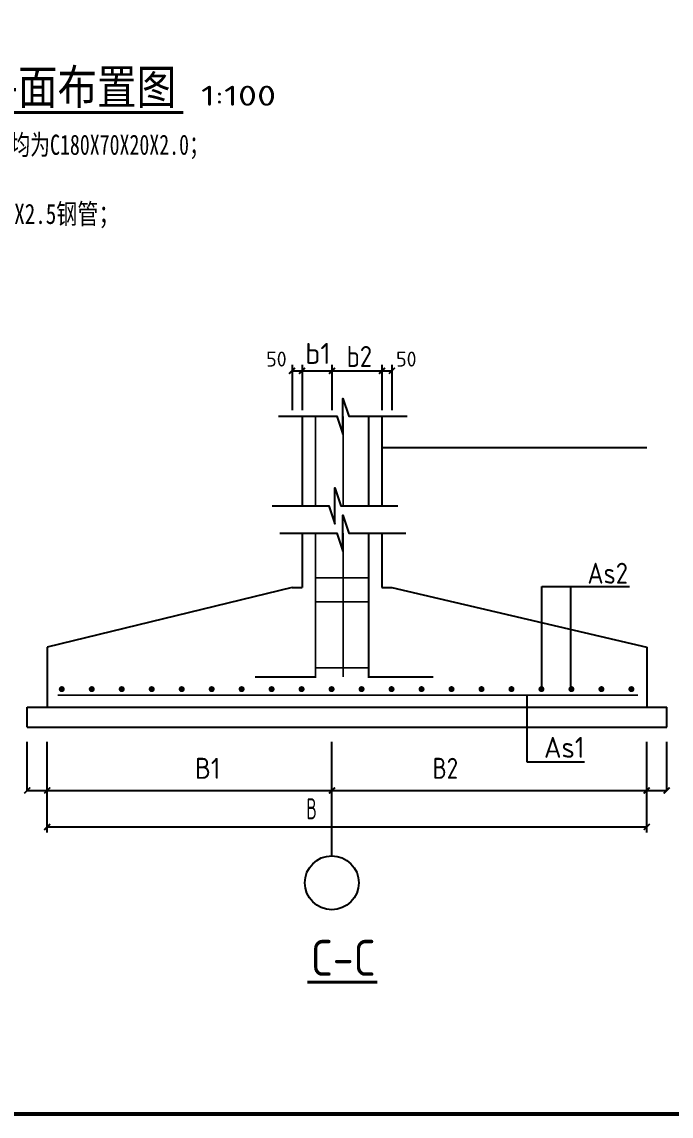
# Model space of a CAD drawing. Header units: millimetres. Extents: x 1442233 to 1526333, y -21810 to 275190.
# Drawn here: x 1482665 to 1498906, y 97940 to 125331 of the extents above; entities that cross this region are included whole.
import ezdxf
from ezdxf.enums import TextEntityAlignment as Align

# ---------------------------------------------------------------- set-up
doc = ezdxf.new("R2010")
doc.units = ezdxf.units.MM
doc.header["$LTSCALE"] = 1500
for name, color, linetype in [('1', 7, 'Continuous'), ('PUB_TITLE', 4, 'Continuous'), ('下划线', 2, 'Continuous'), ('中文', 2, 'Continuous'), ('尺寸线及数字', 253, 'Continuous'), ('层0', 7, 'Continuous'), ('层15001', 7, 'Continuous'), ('层4013', 24, 'Continuous'), ('折断线', 7, 'Continuous'), ('方向箭头', 253, 'Continuous'), ('轴线__轴线号和轴圈', 94, 'Continuous'), ('钢筋', 1, 'Continuous')]:
    doc.layers.add(name, color=color, linetype=linetype)
doc.styles.add('HZ', font='', dxfattribs={"width": 0.7, "height": 5})
doc.styles.get("Standard").update_dxf_attribs({"font": 'TSSDENG', "width": 0.75, "bigfont": 'TSSDCHN'})
doc.styles.get('HZ').set_extended_font_data('SimSun')

# ---------------------------------------------------------------- blocks, each defined once
blk = doc.blocks.new('1234')
at = {"layer": 'PUB_TITLE', "const_width": 100}
blk.add_lwpolyline([(1827734, 780394), (1908334, 780394), (1908334, 837794), (1827734, 837794)], close=True, dxfattribs=at)

msp = doc.modelspace()

# ---------------------------------------------------------------- linework, layer by layer
at = {"layer": '下划线', "const_width": 70}
msp.add_lwpolyline([(1473928, 123062), (1486705, 123062)], dxfattribs=at)
at = {"layer": '尺寸线及数字'}
for p, q in [((1489422, 116747), (1489422, 115607)), ((1489672, 116747), (1489672, 115607)), ((1490422, 116747), (1490422, 115607)), ((1491672, 116747), (1491672, 115607)), ((1491922, 116747), (1491922, 115607)), ((1489422, 116597), (1489672, 116597)), ((1489672, 116597), (1490422, 116597)), ((1490422, 116597), (1491672, 116597)), ((1491672, 116597), (1491922, 116597)), ((1482797, 106091), (1482797, 107310)), ((1483297, 105041), (1483297, 107310)), ((1483297, 105179), (1483297, 107209)), ((1490422, 104455), (1490422, 107310)), ((1498297, 105041), (1498297, 107310)), ((1498297, 105179), (1498297, 107209)), ((1498797, 106091), (1498797, 107310)), ((1482797, 106091), (1483297, 106091)), ((1483297, 106091), (1490422, 106091)), ((1490422, 106091), (1498297, 106091)), ((1498297, 106091), (1498797, 106091)), ((1483297, 105179), (1498297, 105179))]:
    msp.add_line(p, q, dxfattribs=at)
at = {"layer": '尺寸线及数字', "color": 94}
for p, q in [((1495674, 108628), (1495674, 111199)), ((1495674, 111199), (1497865, 111199)), ((1496401, 108644), (1496401, 111199)), ((1495299, 108479), (1495299, 106811)), ((1495299, 106811), (1496737, 106811))]:
    msp.add_line(p, q, dxfattribs=at)
at = {"layer": '尺寸线及数字', "const_width": 45}
for points in [[(1489347, 116522), (1489497, 116672)], [(1489597, 116522), (1489747, 116672)], [(1490347, 116522), (1490497, 116672)], [(1491597, 116522), (1491747, 116672)], [(1491847, 116522), (1491997, 116672)], [(1482722, 106016), (1482872, 106166)], [(1483222, 106016), (1483372, 106166)], [(1490347, 106016), (1490497, 106166)], [(1498222, 106016), (1498372, 106166)], [(1498722, 106016), (1498872, 106166)], [(1483222, 105104), (1483372, 105254)], [(1498222, 105104), (1498372, 105254)]]:
    msp.add_lwpolyline(points, dxfattribs=at)
at = {"layer": '层0', "const_width": 75}
for points in [[(1483700, 108628, 1), (1483625, 108628, 1), (1483700, 108628, 1)], [(1484450, 108628, 1), (1484375, 108628, 1), (1484450, 108628, 1)], [(1485200, 108628, 1), (1485125, 108628, 1), (1485200, 108628, 1)], [(1485950, 108628, 1), (1485875, 108628, 1), (1485950, 108628, 1)], [(1486700, 108628, 1), (1486625, 108628, 1), (1486700, 108628, 1)], [(1487450, 108628, 1), (1487375, 108628, 1), (1487450, 108628, 1)], [(1488200, 108628, 1), (1488125, 108628, 1), (1488200, 108628, 1)], [(1488950, 108628, 1), (1488875, 108628, 1), (1488950, 108628, 1)], [(1489700, 108628, 1), (1489625, 108628, 1), (1489700, 108628, 1)], [(1490450, 108628, 1), (1490375, 108628, 1), (1490450, 108628, 1)], [(1491200, 108628, 1), (1491125, 108628, 1), (1491200, 108628, 1)], [(1491950, 108628, 1), (1491875, 108628, 1), (1491950, 108628, 1)], [(1492700, 108628, 1), (1492625, 108628, 1), (1492700, 108628, 1)], [(1493450, 108628, 1), (1493375, 108628, 1), (1493450, 108628, 1)], [(1494200, 108628, 1), (1494125, 108628, 1), (1494200, 108628, 1)], [(1494950, 108628, 1), (1494875, 108628, 1), (1494950, 108628, 1)], [(1495700, 108628, 1), (1495625, 108628, 1), (1495700, 108628, 1)], [(1496450, 108628, 1), (1496375, 108628, 1), (1496450, 108628, 1)], [(1497200, 108628, 1), (1497125, 108628, 1), (1497200, 108628, 1)], [(1497950, 108628, 1), (1497875, 108628, 1), (1497950, 108628, 1)]]:
    msp.add_lwpolyline(points, format="xyb", dxfattribs=at)
at = {"layer": '层15001'}
for p, q in [((1489672, 115457), (1489672, 113215)), ((1491672, 115457), (1491672, 113215)), ((1491672, 114676), (1498297, 114676)), ((1489672, 112535), (1489672, 111176)), ((1491672, 112535), (1491672, 111176)), ((1489422, 111176), (1483297, 109676)), ((1489422, 111176), (1489672, 111176)), ((1491672, 111176), (1491922, 111176)), ((1491922, 111176), (1498297, 109676)), ((1483297, 109676), (1483297, 108176)), ((1498297, 109676), (1498297, 108176)), ((1482797, 108176), (1498797, 108176)), ((1482797, 107676), (1482797, 108176)), ((1498797, 107676), (1498797, 108176)), ((1482797, 107676), (1498797, 107676))]:
    msp.add_line(p, q, dxfattribs=at)
at = {"layer": '层4013', "const_width": 70}
msp.add_lwpolyline([(1489804, 101293), (1491554, 101293)], dxfattribs=at)
at = {"layer": '折断线'}
for points in [[(1488922, 113215), (1490347, 113215), (1490497, 112765), (1490497, 113665), (1490647, 113215), (1492072, 113215)], [(1489116, 112535), (1490541, 112535), (1490691, 112085), (1490691, 112985), (1490841, 112535), (1492266, 112535)]]:
    msp.add_lwpolyline(points, dxfattribs=at)
at = {"layer": '方向箭头'}
msp.add_lwpolyline([(1489080, 115457), (1490540, 115457), (1490690, 115007), (1490690, 115907), (1490840, 115457), (1492300, 115457)], dxfattribs=at)
at = {"layer": '轴线__轴线号和轴圈'}
msp.add_circle((1490418, 103780), 675, dxfattribs=at)
at = {"layer": '钢筋', "const_width": 45}
for points in [[(1490011, 115457), (1490011, 113215)], [(1490702, 115457), (1490702, 113215)], [(1491339, 115457), (1491339, 113215)], [(1490011, 112535), (1490011, 108932), (1488498, 108932)], [(1490702, 112535), (1490702, 108933)], [(1491339, 112535), (1491339, 108932), (1492959, 108932)], [(1490011, 111412), (1491339, 111412)], [(1490011, 110812), (1491339, 110812)], [(1490011, 109162), (1491339, 109162)], [(1483556, 108479), (1498078, 108479)]]:
    msp.add_lwpolyline(points, dxfattribs=at)

# ---------------------------------------------------------------- block references
at = {"layer": '1'}
msp.add_blockref('1234', (-383001, -682404), dxfattribs=at)

# ---------------------------------------------------------------- texts
at = {"layer": '中文', "style": 'HZ'}
for s, height, width, p, p2 in [('屋面檩条、拉条平面布置图', 867, 0.79808, (1474650, 123268), (1486525, 123268)), ('注：1、每开间16根檩条，檩条均为C180X70X20X2.0；', 505.75, 0.687592, (1475656, 122003), (1487343, 122003)), (' 3、GLG均为?2圆钢外套?2X2.5钢管；', 505.75, 0.727927, (1476418, 120272), (1485106, 120272))]:
    msp.add_text(s, height=height, dxfattribs=dict(at, width=width)).set_placement(p, p2, align=Align.FIT)
at = {"layer": '中文', "width": 1.206917}
msp.add_text('1:100', height=500, dxfattribs=at).set_placement((1487145, 123232), (1489025, 123232), align=Align.FIT)
at = {"layer": '中文', "color": 1}
for s, height, width, p, p2 in [('b1', 525, 1.315476, (1489752, 116769), (1490389, 116769)), ('b2', 525, 0.95671, (1490787, 116693), (1491425, 116693)), ('As2', 525, 0.946092, (1496814, 111267), (1497826, 111267)), ('As1', 525, 1.13961, (1495726, 106909), (1496739, 106909)), ('B1', 525, 1.214286, (1486993, 106384), (1487630, 106384)), ('B2', 525, 0.902041, (1492939, 106384), (1493577, 106384)), ('B', 525, 0.928571, (1489782, 105371), (1490044, 105371)), ('C-C', 900, 0.754836, (1489893, 101451), (1491513, 101451))]:
    msp.add_text(s, height=height, dxfattribs=dict(at, width=width)).set_placement(p, p2, align=Align.FIT)
at = {"layer": '尺寸线及数字', "width": 1.039995}
for p, p2 in [((1488777, 116702), (1489287, 116702)), ((1492027, 116702), (1492537, 116702))]:
    msp.add_text('50', height=375, dxfattribs=at).set_placement(p, p2, align=Align.FIT)

doc.saveas('drawing.dxf')
